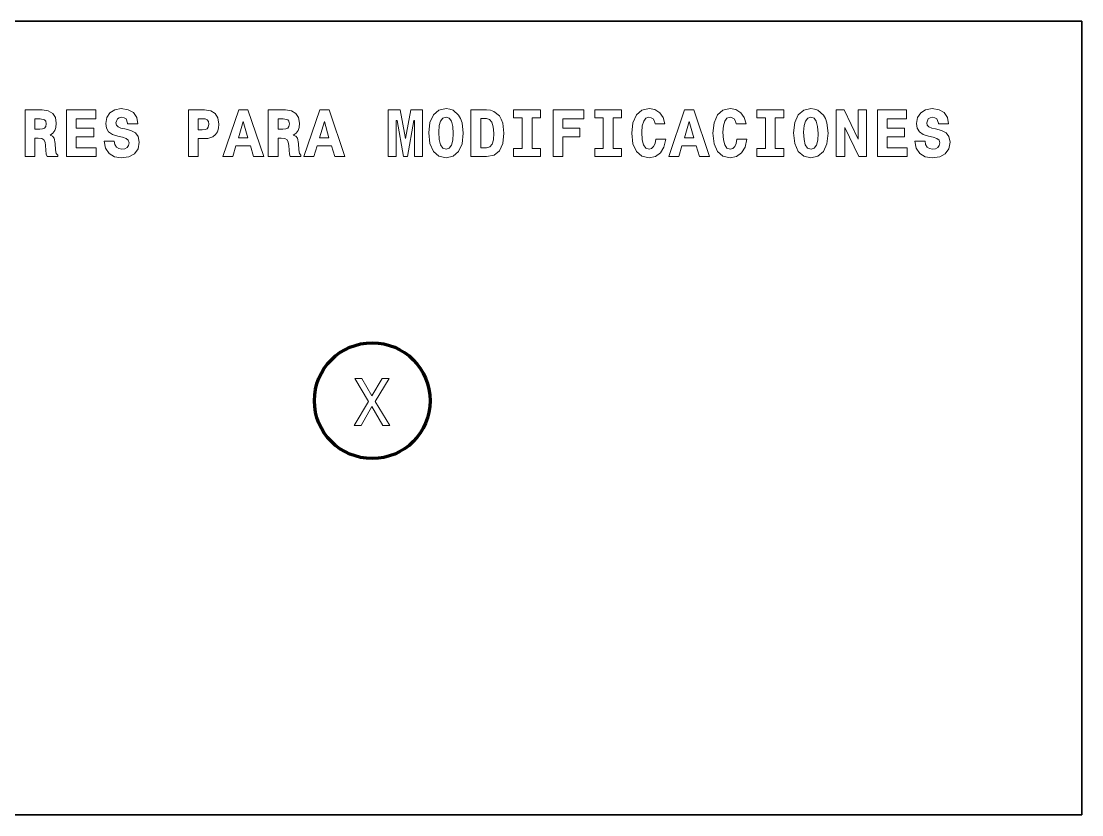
# Model space of a CAD drawing. Extents: x 14 to 2196, y -1968 to 1826.
# Drawn here: x 2036.7 to 2195.6, y 483.7 to 602.6 of the extents above; entities that cross this region are included whole.
import ezdxf

# ---------------------------------------------------------------- set-up
doc = ezdxf.new("R2010")
doc.units = 0

msp = doc.modelspace()

# ---------------------------------------------------------------- linework, layer by layer
at = {"color": 7, "lineweight": 35}
for p, q in [((1976.147095, 602.562561), (2195.55957, 602.562561)), ((2195.55957, 483.691101), (2195.55957, 602.562561)), ((2195.55957, 483.691101), (1976.147095, 483.691101))]:
    msp.add_line(p, q, dxfattribs=at)
at = {"color": 7, "lineweight": 13}
for points in [[(2054.177246, 587.198853), (2054.005859, 588.157043), (2053.521729, 588.873169), (2052.744873, 589.306946), (2051.685791, 589.468323), (2050.727783, 589.306946), (2049.991455, 588.853027), (2049.517334, 588.157043), (2049.355957, 587.259338), (2049.466797, 586.523071), (2049.799805, 585.978394), (2050.364502, 585.595093), (2051.171387, 585.342957), (2051.867432, 585.18158), (2052.4021, 585.010071), (2052.734863, 584.757935), (2052.855957, 584.34436), (2052.775146, 583.950989), (2052.563477, 583.658508), (2052.210449, 583.466858), (2051.756592, 583.406311), (2051.312744, 583.487061), (2050.959717, 583.718994), (2050.727783, 584.092224), (2050.636963, 584.596558), (2049.134033, 584.596558), (2049.335693, 583.537476), (2049.860352, 582.750732), (2050.656982, 582.266541), (2051.696045, 582.095093), (2052.835693, 582.266541), (2053.672852, 582.720459), (2054.19751, 583.456787), (2054.378906, 584.425049), (2054.227539, 585.272339), (2053.803955, 585.827087), (2053.128174, 586.190186), (2052.230469, 586.432251), (2051.645508, 586.563416), (2051.231934, 586.724792), (2050.969727, 586.966858), (2050.88916, 587.360229), (2051.121094, 587.935181), (2051.393311, 588.096558), (2051.766602, 588.167175), (2052.119629, 588.096558), (2052.4021, 587.914978), (2052.644043, 587.279541), (2052.644043, 587.198853)], [(2097.740723, 585.857361), (2097.912109, 584.24353), (2098.436523, 583.063416), (2099.253662, 582.337158), (2100.332764, 582.095093), (2101.391846, 582.337158), (2102.218994, 583.053284), (2102.733398, 584.213257), (2102.925049, 585.786743), (2102.733398, 587.350159), (2102.511475, 587.985596), (2102.218994, 588.510071), (2101.391846, 589.226196), (2100.887695, 589.407776), (2100.332764, 589.478394), (2099.263672, 589.226196), (2098.446777, 588.520203), (2097.922119, 587.380432)], [(2131.762207, 584.889038), (2131.641113, 584.24353), (2131.429443, 583.779541), (2131.126709, 583.497131), (2130.753662, 583.406311), (2130.259277, 583.557617), (2129.926514, 584.031677), (2129.724854, 584.81842), (2129.664307, 585.917847), (2129.724854, 586.89624), (2129.936523, 587.602295), (2130.269531, 588.02594), (2130.733398, 588.167175), (2131.066162, 588.096558), (2131.338623, 587.914978), (2131.540283, 587.602295), (2131.671387, 587.17865), (2133.124023, 587.17865), (2132.851562, 588.126831), (2132.337158, 588.853027), (2131.61084, 589.317017), (2130.743408, 589.478394), (2129.674316, 589.226196), (2128.857422, 588.520203), (2128.332764, 587.360229), (2128.151367, 585.786743), (2128.332764, 584.203186), (2128.857422, 583.043213), (2129.674316, 582.337158), (2130.743408, 582.095093), (2131.69165, 582.286743), (2132.447998, 582.831421), (2132.972656, 583.708923), (2133.234863, 584.889038)], [(2143.90625, 584.889038), (2143.7854, 584.24353), (2143.573486, 583.779541), (2143.270996, 583.497131), (2142.897705, 583.406311), (2142.403564, 583.557617), (2142.070557, 584.031677), (2141.868896, 584.81842), (2141.80835, 585.917847), (2141.868896, 586.89624), (2142.080566, 587.602295), (2142.413574, 588.02594), (2142.877441, 588.167175), (2143.210449, 588.096558), (2143.482666, 587.914978), (2143.684326, 587.602295), (2143.81543, 587.17865), (2145.268066, 587.17865), (2144.995605, 588.126831), (2144.481201, 588.853027), (2143.755127, 589.317017), (2142.887695, 589.478394), (2141.818359, 589.226196), (2141.001465, 588.520203), (2140.477051, 587.360229), (2140.29541, 585.786743), (2140.477051, 584.203186), (2141.001465, 583.043213), (2141.818359, 582.337158), (2142.887695, 582.095093), (2143.835693, 582.286743), (2144.592285, 582.831421), (2145.116699, 583.708923), (2145.378906, 584.889038)], [(2152.38916, 585.857361), (2152.560547, 584.24353), (2153.084961, 583.063416), (2153.9021, 582.337158), (2154.981201, 582.095093), (2156.040283, 582.337158), (2156.867432, 583.053284), (2157.381836, 584.213257), (2157.573486, 585.786743), (2157.381836, 587.350159), (2157.159912, 587.985596), (2156.867432, 588.510071), (2156.040283, 589.226196), (2155.536133, 589.407776), (2154.981201, 589.478394), (2153.912109, 589.226196), (2153.095215, 588.520203), (2152.570557, 587.380432)], [(2175.618164, 587.198853), (2175.446777, 588.157043), (2174.962646, 588.873169), (2174.185791, 589.306946), (2173.126953, 589.468323), (2172.168701, 589.306946), (2171.432373, 588.853027), (2170.958252, 588.157043), (2170.796875, 587.259338), (2170.907715, 586.523071), (2171.240723, 585.978394), (2171.80542, 585.595093), (2172.612305, 585.342957), (2173.30835, 585.18158), (2173.843018, 585.010071), (2174.175781, 584.757935), (2174.296875, 584.34436), (2174.216064, 583.950989), (2174.004395, 583.658508), (2173.651367, 583.466858), (2173.19751, 583.406311), (2172.753662, 583.487061), (2172.400635, 583.718994), (2172.168701, 584.092224), (2172.077881, 584.596558), (2170.574951, 584.596558), (2170.776611, 583.537476), (2171.30127, 582.750732), (2172.0979, 582.266541), (2173.136963, 582.095093), (2174.276611, 582.266541), (2175.11377, 582.720459), (2175.638428, 583.456787), (2175.819824, 584.425049), (2175.668701, 585.272339), (2175.244873, 585.827087), (2174.569092, 586.190186), (2173.671387, 586.432251), (2173.086426, 586.563416), (2172.672852, 586.724792), (2172.410645, 586.966858), (2172.330078, 587.360229), (2172.562012, 587.935181), (2172.834229, 588.096558), (2173.20752, 588.167175), (2173.560547, 588.096558), (2173.843018, 587.914978), (2174.084961, 587.279541), (2174.084961, 587.198853)], [(2037.272339, 589.286743), (2037.272339, 582.286743), (2038.744995, 582.286743), (2038.744995, 585.060547), (2039.229126, 585.060547), (2039.773804, 584.989929), (2040.106689, 584.788208), (2040.268066, 584.445251), (2040.338623, 583.950989), (2040.389038, 583.234863), (2040.449585, 582.659912), (2040.570557, 582.286743), (2042.174316, 582.286743), (2042.174316, 582.478394), (2041.942383, 582.770874), (2041.861694, 583.285278), (2041.791016, 584.223328), (2041.629639, 585.050415), (2041.407837, 585.322754), (2041.024536, 585.514404), (2041.44812, 585.796814), (2041.740601, 586.180115), (2041.901978, 586.664246), (2041.962524, 587.26947), (2041.821289, 588.126831), (2041.417847, 588.762268), (2040.752197, 589.145508), (2039.834351, 589.286743)], [(2038.744995, 587.955322), (2039.521606, 587.955322), (2040.20752, 587.804016), (2040.378906, 587.572021), (2040.439453, 587.208923), (2040.378906, 586.79541), (2040.197388, 586.543213), (2039.894775, 586.42218), (2039.471191, 586.391907), (2038.744995, 586.391907)], [(2043.505737, 589.286743), (2043.505737, 582.286743), (2047.953857, 582.286743), (2047.953857, 583.618164), (2044.958252, 583.618164), (2044.958252, 585.221924), (2047.570557, 585.221924), (2047.570557, 586.563416), (2044.958252, 586.563416), (2044.958252, 587.955322), (2047.873169, 587.955322), (2047.873169, 589.286743)], [(2061.742188, 589.286743), (2061.742188, 582.286743), (2063.2146, 582.286743), (2063.2146, 584.969727), (2063.708984, 584.969727), (2064.656982, 585), (2065.403564, 585.252136), (2065.806885, 585.585022), (2066.089355, 586.008667), (2066.240723, 586.523071), (2066.30127, 587.158508), (2066.159912, 588.086426), (2065.766602, 588.752136), (2065.10083, 589.145508), (2064.172852, 589.286743)], [(2063.860107, 587.955322), (2064.263672, 587.914978), (2064.556152, 587.783875), (2064.737793, 587.531677), (2064.79834, 587.128235), (2064.727539, 586.714722), (2064.546143, 586.462524), (2064.233398, 586.331421), (2063.819824, 586.301147), (2063.2146, 586.301147), (2063.2146, 587.955322)], [(2069.276611, 589.286743), (2066.90625, 582.286743), (2068.38916, 582.286743), (2068.863037, 583.890503), (2071.021484, 583.890503), (2071.515869, 582.286743), (2073.028809, 582.286743), (2070.668457, 589.286743)], [(2073.70459, 589.286743), (2073.70459, 582.286743), (2075.177246, 582.286743), (2075.177246, 585.060547), (2075.661377, 585.060547), (2076.206055, 584.989929), (2076.538818, 584.788208), (2076.700195, 584.445251), (2076.770996, 583.950989), (2076.821289, 583.234863), (2076.881836, 582.659912), (2077.00293, 582.286743), (2078.606689, 582.286743), (2078.606689, 582.478394), (2078.374512, 582.770874), (2078.293945, 583.285278), (2078.223389, 584.223328), (2078.062012, 585.050415), (2077.840088, 585.322754), (2077.456787, 585.514404), (2077.880371, 585.796814), (2078.172852, 586.180115), (2078.334229, 586.664246), (2078.394775, 587.26947), (2078.253662, 588.126831), (2077.850098, 588.762268), (2077.184326, 589.145508), (2076.266602, 589.286743)], [(2075.177246, 587.955322), (2075.953857, 587.955322), (2076.639648, 587.804016), (2076.811279, 587.572021), (2076.871826, 587.208923), (2076.811279, 586.79541), (2076.629639, 586.543213), (2076.327148, 586.42218), (2075.903564, 586.391907), (2075.177246, 586.391907)], [(2081.420654, 589.286743), (2079.050537, 582.286743), (2080.533203, 582.286743), (2081.00708, 583.890503), (2083.165771, 583.890503), (2083.659912, 582.286743), (2085.172852, 582.286743), (2082.812744, 589.286743)], [(2091.688721, 589.286743), (2091.688721, 582.286743), (2092.878906, 582.286743), (2092.878906, 587.682983), (2093, 587.682983), (2093.978271, 582.286743), (2094.543213, 582.286743), (2095.501465, 587.682983), (2095.632568, 587.682983), (2095.632568, 582.286743), (2096.832764, 582.286743), (2096.832764, 589.286743), (2095.077881, 589.286743), (2094.281006, 584.969727), (2094.240723, 584.969727), (2093.443848, 589.286743)], [(2100.332764, 588.177246), (2100.806885, 588.02594), (2101.139648, 587.572021), (2101.341553, 586.815552), (2101.412109, 585.766541), (2101.351562, 584.727661), (2101.159912, 584.001465), (2100.827148, 583.557617), (2100.353027, 583.416443), (2099.838623, 583.567749), (2099.495605, 584.041809), (2099.303955, 584.838623), (2099.243408, 585.958191), (2099.314209, 586.916443), (2099.525879, 587.612366), (2099.868896, 588.02594)], [(2106.394775, 589.286743), (2104.064941, 589.286743), (2104.064941, 582.286743), (2106.394775, 582.286743), (2107.524414, 582.498535), (2108.331299, 583.164246), (2108.825684, 584.253601), (2108.99707, 585.786743), (2108.825684, 587.289612), (2108.61377, 587.894836), (2108.331299, 588.389038), (2107.514404, 589.054749), (2106.98999, 589.226196)], [(2106.394775, 587.985596), (2106.858887, 587.84436), (2107.20166, 587.430847), (2107.40332, 586.744934), (2107.484131, 585.786743), (2107.423584, 584.81842), (2107.241943, 584.132568), (2106.89917, 583.729126), (2106.394775, 583.597961), (2105.547607, 583.597961), (2105.547607, 587.985596)], [(2111.740723, 588.076355), (2111.740723, 583.497131), (2110.459717, 583.497131), (2110.459717, 582.286743), (2114.494141, 582.286743), (2114.494141, 583.497131), (2113.213135, 583.497131), (2113.213135, 588.076355), (2114.494141, 588.076355), (2114.494141, 589.286743), (2110.459717, 589.286743), (2110.459717, 588.076355)], [(2116.400635, 589.286743), (2116.400635, 582.286743), (2117.853027, 582.286743), (2117.853027, 585.221924), (2120.354492, 585.221924), (2120.354492, 586.563416), (2117.843018, 586.563416), (2117.843018, 587.955322), (2120.969727, 587.955322), (2120.969727, 589.286743)], [(2123.884766, 588.076355), (2123.884766, 583.497131), (2122.60376, 583.497131), (2122.60376, 582.286743), (2126.638184, 582.286743), (2126.638184, 583.497131), (2125.357422, 583.497131), (2125.357422, 588.076355), (2126.638184, 588.076355), (2126.638184, 589.286743), (2122.60376, 589.286743), (2122.60376, 588.076355)], [(2136.069092, 589.286743), (2133.69873, 582.286743), (2135.181641, 582.286743), (2135.655518, 583.890503), (2137.814209, 583.890503), (2138.30835, 582.286743), (2139.821289, 582.286743), (2137.461182, 589.286743)], [(2148.172852, 588.076355), (2148.172852, 583.497131), (2146.891846, 583.497131), (2146.891846, 582.286743), (2150.926514, 582.286743), (2150.926514, 583.497131), (2149.645508, 583.497131), (2149.645508, 588.076355), (2150.926514, 588.076355), (2150.926514, 589.286743), (2146.891846, 589.286743), (2146.891846, 588.076355)], [(2154.981201, 588.177246), (2155.455322, 588.02594), (2155.788086, 587.572021), (2155.98999, 586.815552), (2156.060547, 585.766541), (2156, 584.727661), (2155.80835, 584.001465), (2155.475586, 583.557617), (2155.001465, 583.416443), (2154.487061, 583.567749), (2154.144043, 584.041809), (2153.952393, 584.838623), (2153.891846, 585.958191), (2153.962646, 586.916443), (2154.174316, 587.612366), (2154.517334, 588.02594)], [(2158.783936, 589.286743), (2158.783936, 582.286743), (2160.044678, 582.286743), (2160.044678, 586.654175), (2162.152832, 582.286743), (2163.312744, 582.286743), (2163.312744, 589.286743), (2162.051758, 589.286743), (2162.051758, 584.899109), (2159.943848, 589.286743)], [(2164.946777, 589.286743), (2164.946777, 582.286743), (2169.394775, 582.286743), (2169.394775, 583.618164), (2166.39917, 583.618164), (2166.39917, 585.221924), (2169.011475, 585.221924), (2169.011475, 586.563416), (2166.39917, 586.563416), (2166.39917, 587.955322), (2169.314209, 587.955322), (2169.314209, 589.286743)], [(2069.962646, 587.541809), (2070.658447, 585.070618), (2069.246338, 585.070618)], [(2082.106689, 587.541809), (2082.80249, 585.070618), (2081.390381, 585.070618)], [(2136.755127, 587.541809), (2137.450928, 585.070618), (2136.038818, 585.070618)], [(2086.551514, 542.009216), (2087.610596, 542.009216), (2089.214355, 544.843506), (2090.848389, 542.009216), (2091.91748, 542.009216), (2089.72876, 545.610107), (2091.806641, 549.019287), (2090.787842, 549.019287), (2089.244629, 546.427063), (2087.731689, 549.019287), (2086.672607, 549.019287), (2088.740234, 545.599976)]]:
    msp.add_lwpolyline(points, close=True, dxfattribs=at)
at = {"color": 7, "lineweight": 100}
msp.add_circle((2089.286133, 545.722473), 8.671748, dxfattribs=at)

doc.saveas('drawing.dxf')
